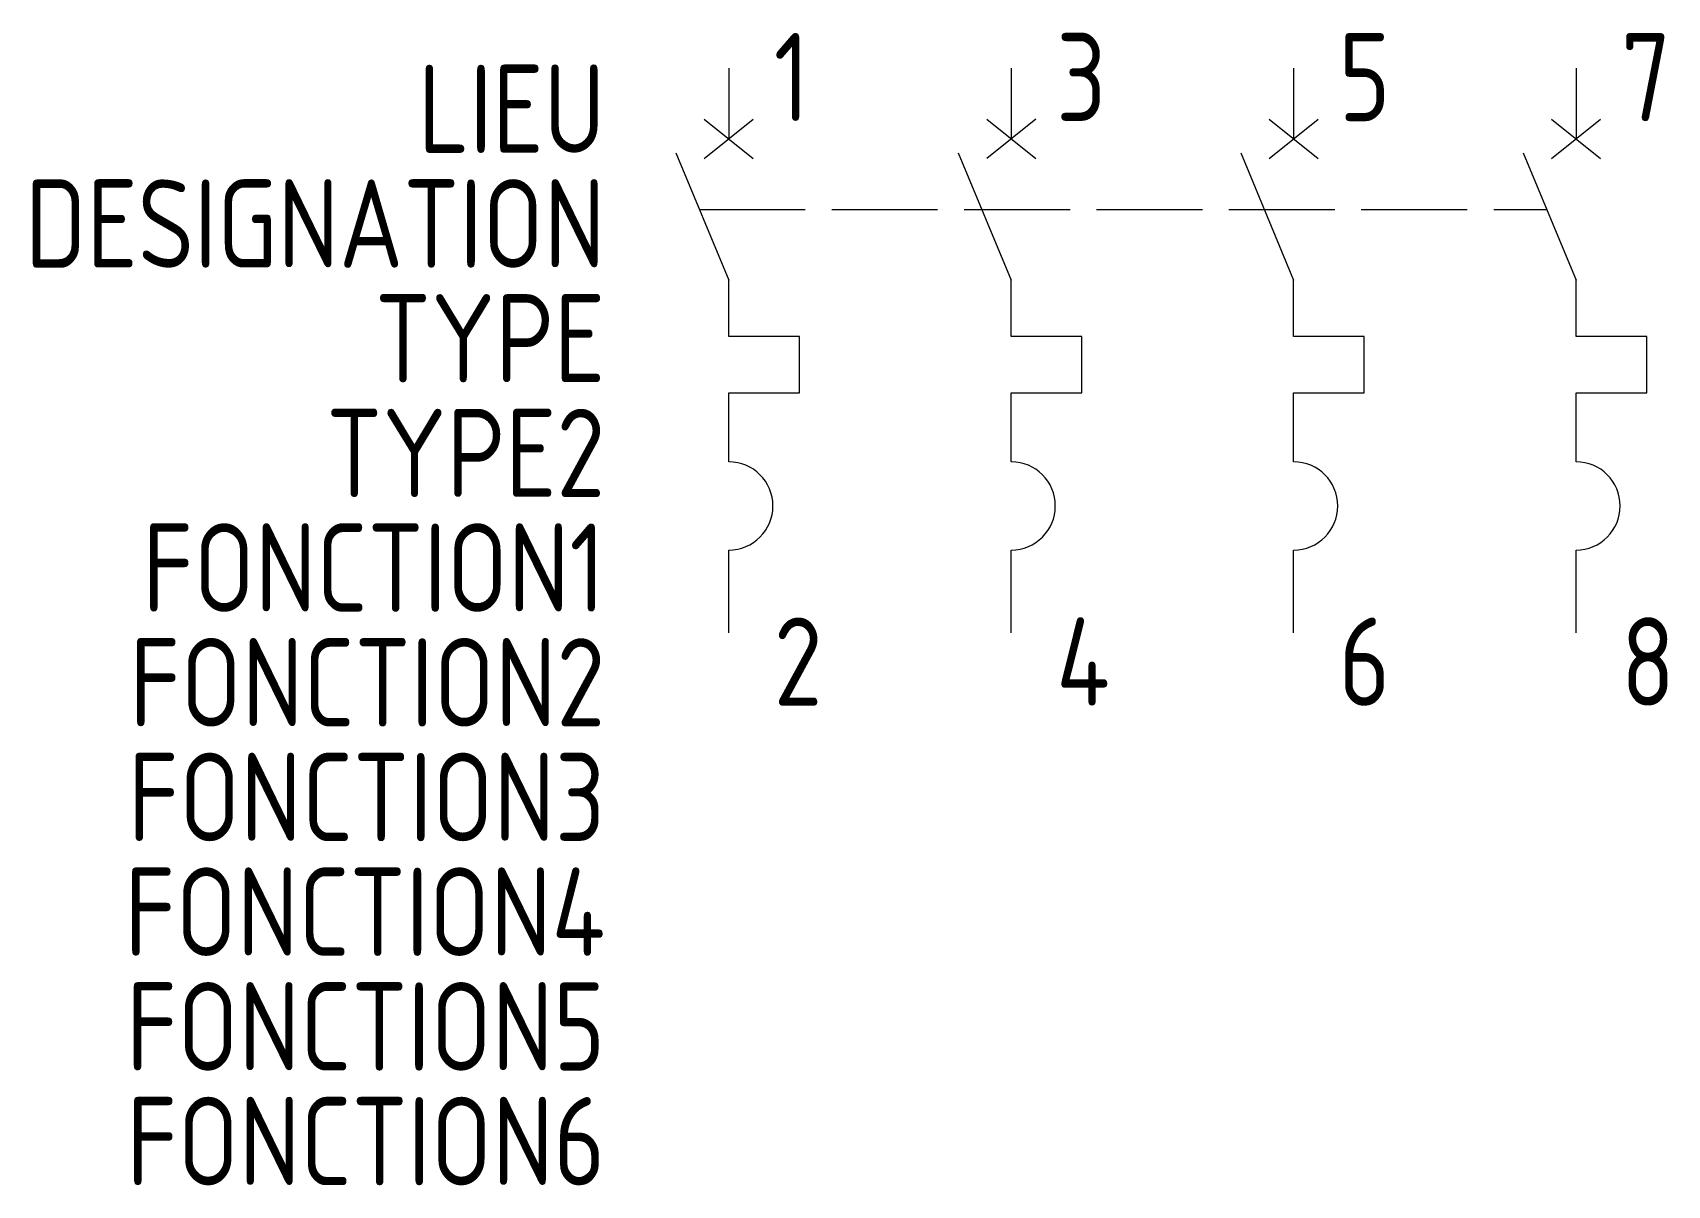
# Model space of a CAD drawing. Extents: x -1604.4 to -1558, y -911.2 to -878.6.
import ezdxf
from ezdxf.enums import TextEntityAlignment as Align

# ---------------------------------------------------------------- set-up
doc = ezdxf.new("R2010")
doc.units = 0
doc.linetypes.add('ACAD_ISO02W100', pattern=[15, 12, -3])
for name, color, linetype in [('SYMB_FIL', 3, 'CONTINUOUS'), ('SYMB_LIAISON', 1, 'ACAD_ISO02W100'), ('SYMB_TXT_CONTACT', 2, 'CONTINUOUS'), ('SYMB_TXT_NOM', 3, 'CONTINUOUS')]:
    doc.layers.add(name, color=color, linetype=linetype)
doc.styles.add('NET2_5', font='isocp.shx', dxfattribs={"width": 0.9, "height": 2.5})

msp = doc.modelspace()

# ---------------------------------------------------------------- linework, layer by layer
at = {"layer": 'SYMB_FIL'}
for p, q in [((-1584.634, -879.593), (-1584.634, -881.593)), ((-1576.634, -879.593), (-1576.634, -881.593)), ((-1568.634, -879.593), (-1568.634, -881.593)), ((-1560.634, -879.593), (-1560.634, -881.593)), ((-1585.329, -882.149), (-1583.939, -881.037)), ((-1585.329, -881.037), (-1583.939, -882.149)), ((-1575.939, -881.037), (-1577.329, -882.149)), ((-1577.329, -881.037), (-1575.939, -882.149)), ((-1569.329, -882.149), (-1567.939, -881.037)), ((-1569.329, -881.037), (-1567.939, -882.149)), ((-1561.329, -881.037), (-1559.939, -882.149)), ((-1561.329, -882.149), (-1559.939, -881.037)), ((-1586.134, -881.993), (-1584.634, -885.593)), ((-1578.134, -881.993), (-1576.634, -885.593)), ((-1570.134, -881.993), (-1568.634, -885.593)), ((-1562.134, -881.993), (-1560.634, -885.593)), ((-1584.634, -887.193), (-1584.634, -885.593)), ((-1576.634, -887.193), (-1576.634, -885.593)), ((-1568.634, -887.193), (-1568.634, -885.593)), ((-1560.634, -887.193), (-1560.634, -885.593)), ((-1582.634, -887.193), (-1584.634, -887.193)), ((-1582.634, -888.793), (-1582.634, -887.193)), ((-1574.634, -887.193), (-1576.634, -887.193)), ((-1574.634, -888.793), (-1574.634, -887.193)), ((-1566.634, -887.193), (-1568.634, -887.193)), ((-1566.634, -888.793), (-1566.634, -887.193)), ((-1558.634, -887.193), (-1560.634, -887.193)), ((-1558.634, -888.793), (-1558.634, -887.193)), ((-1584.634, -890.743), (-1584.634, -888.793)), ((-1584.634, -888.793), (-1582.634, -888.793)), ((-1576.634, -890.743), (-1576.634, -888.793)), ((-1576.634, -888.793), (-1574.634, -888.793)), ((-1568.634, -890.743), (-1568.634, -888.793)), ((-1568.634, -888.793), (-1566.634, -888.793)), ((-1560.634, -890.743), (-1560.634, -888.793)), ((-1560.634, -888.793), (-1558.634, -888.793)), ((-1584.634, -895.593), (-1584.634, -893.243)), ((-1576.634, -895.593), (-1576.634, -893.243)), ((-1568.634, -895.593), (-1568.634, -893.243)), ((-1560.634, -895.593), (-1560.634, -893.243))]:
    msp.add_line(p, q, dxfattribs=at)
for centre in [(-1584.634, -891.993), (-1576.634, -891.993), (-1568.634, -891.993), (-1560.634, -891.993)]:
    msp.add_arc(centre, 1.25, 270, 90, dxfattribs=at)
at = {"layer": 'SYMB_LIAISON', "ltscale": 0.25}
msp.add_line((-1585.467, -883.593), (-1561.467, -883.593), dxfattribs=at)

# ---------------------------------------------------------------- texts
at = {"layer": 'SYMB_TXT_CONTACT', "style": 'NET2_5', "width": 0.9, "flags": 8}
for tag, p, s in [('1', (-1583.359, -881.093), '1'), ('3', (-1575.359, -881.093), '3'), ('5', (-1567.359, -881.093), '5'), ('7', (-1559.359, -881.093), '7'), ('2', (-1583.359, -897.655), '2'), ('4', (-1575.359, -897.655), '4'), ('6', (-1567.359, -897.655), '6'), ('8', (-1559.359, -897.655), '8')]:
    msp.add_attdef(tag, p, s, height=2.5, dxfattribs=at)
at = {"layer": 'SYMB_TXT_NOM', "style": 'NET2_5', "width": 0.9, "flags": 8}
for tag, text, p in [('LIEU', '', (-1588.134, -881.993)), ('DESIGNATION', 'Q?', (-1588.134, -885.243)), ('TYPE', '-', (-1588.134, -888.493)), ('TYPE2', '-', (-1588.134, -891.743)), ('FONCTION1', '', (-1588.134, -894.993)), ('FONCTION2', '', (-1588.134, -898.243)), ('FONCTION3', '', (-1588.134, -901.493)), ('FONCTION4', '', (-1588.134, -904.743)), ('FONCTION5', '', (-1588.134, -907.993)), ('FONCTION6', '', (-1588.134, -911.243))]:
    msp.add_attdef(tag, text=text, height=2.5, dxfattribs=at).set_placement(p, align=Align.RIGHT)

doc.saveas('drawing.dxf')
